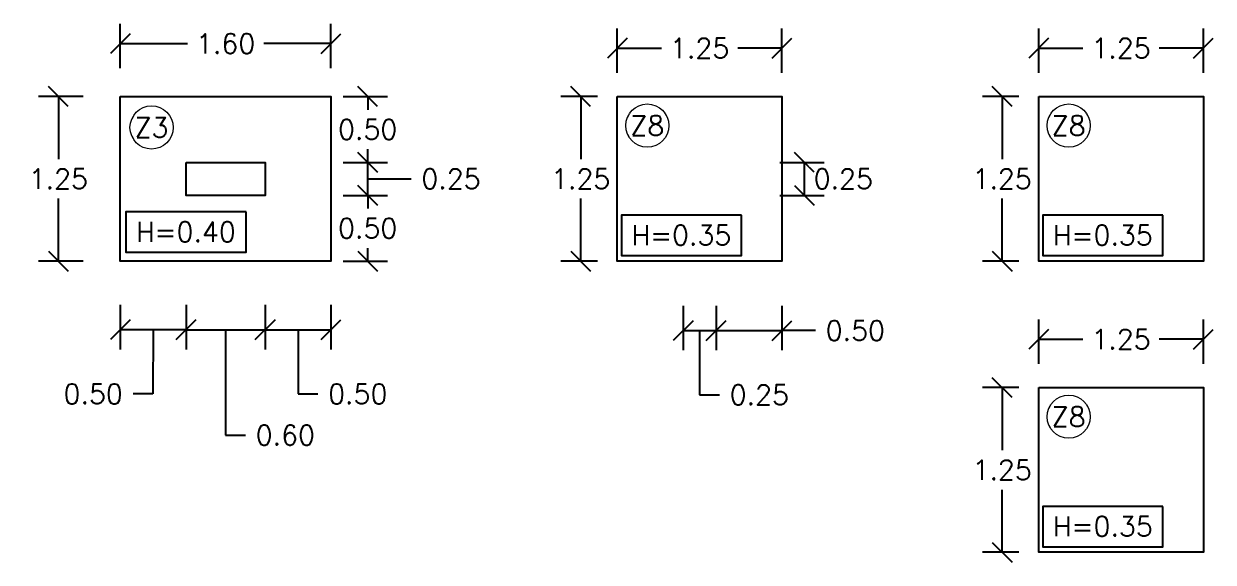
# Model space of a CAD drawing. Header units: metres. Extents: x -25 to 234, y -25 to 53.
# Drawn here: x 103.92 to 112.95, y -10.79 to -6.7 of the extents above; entities that cross this region are included whole.
import ezdxf

# ---------------------------------------------------------------- set-up
doc = ezdxf.new("R2010")
doc.units = ezdxf.units.M
doc.header["$LTSCALE"] = 0.1
doc.header["$MEASUREMENT"] = 0
doc.header["$PDMODE"] = 66
doc.linetypes.add('CONTINUA', pattern=[0])
doc.layers.add('0-S-GRID-IDEN', color=1, linetype='Continuous', lineweight=9)
for name, color, linetype in [('001-DIMTEXTO', 4, 'Continuous'), ('DIMENSIONES', 7, 'Continuous'), ('DIMTEXTO', 4, 'Continuous'), ('ZAPATAS', 6, 'Continuous')]:
    doc.layers.add(name, color=color, linetype=linetype)
doc.styles.add('SMPLEX', font='simplex.shx')
doc.dimstyles.new('DIM-75', dxfattribs={"dimscale": 0.75, "dimtxt": 0.2, "dimasz": 0.2, "dimexe": 0.2, "dimexo": 0.2, "dimgap": 0.1, "dimtad": 0, "dimtih": 1, "dimtoh": 1, "dimzin": 0, "dimdsep": 46, "dimtxsty": 'SMPLEX', "dimblk1": 'OBLIQUE', "dimblk2": 'OBLIQUE', "dimsah": 1, "dimcen": 0.2, "dimclrd": 4, "dimclre": 4, "dimclrt": 4, "dimadec": 0, "dimazin": 0, "dimtfac": 1, "dimtmove": 1, "dimatfit": 3, "dimldrblk": 'OPEN30', "dimfxl": 0.25, "dimfxlon": 1, "dimtfill": 1, "dimtolj": 1, "dimtzin": 0, "dimarcsym": 0})

# ---------------------------------------------------------------- blocks, each defined once
blk = doc.blocks.new('_Oblique')
at = {"color": 0, "linetype": 'ByBlock', "lineweight": -2}
blk.add_line((-0.5, -0.5), (0.5, 0.5), dxfattribs=at)
blk = doc.blocks.new('*D501')
at = {"layer": 'Defpoints', "color": 0, "linetype": 'CONTINUA', "transparency": 16777216}
for p in [(106.2497, -6.8539), (104.6497, -8.5059), (106.2497, -8.5059)]:
    blk.add_point(p, dxfattribs=at)
at = {"layer": 'DIMENSIONES', "color": 4, "linetype": 'CONTINUA', "lineweight": -2, "transparency": 16777216}
for p, q in [((104.6497, -7.0414), (104.6497, -6.7039)), ((106.2497, -7.0414), (106.2497, -6.7039)), ((104.6497, -6.8539), (105.1604, -6.8539)), ((106.2497, -6.8539), (105.739, -6.8539))]:
    blk.add_line(p, q, dxfattribs=at)
at = {"layer": 'DIMENSIONES', "color": 4, "linetype": 'CONTINUA', "lineweight": -2, "transparency": 16777216, "xscale": 0.15, "yscale": 0.15, "zscale": 0.15, "rotation": 180}
blk.add_blockref('_Oblique', (104.6497, -6.8539), dxfattribs=at)
at = {"layer": 'DIMENSIONES', "color": 4, "linetype": 'CONTINUA', "lineweight": -2, "transparency": 16777216, "xscale": 0.15, "yscale": 0.15, "zscale": 0.15}
blk.add_blockref('_Oblique', (106.2497, -6.8539), dxfattribs=at)
at = {"layer": 'DIMENSIONES', "color": 4, "linetype": 'CONTINUA', "transparency": 16777216, "insert": (105.4497, -6.8539), "char_height": 0.15, "attachment_point": 5, "style": 'SMPLEX', "bg_fill": 3, "box_fill_scale": 1.25, "bg_fill_color": 256, "bg_fill_true_color": 13158600, "bg_fill_transparency": 0}
blk.add_mtext('\\A1;1.60', dxfattribs=at)
blk = doc.blocks.new('_Open30')
at = {"layer": 'DIMTEXTO', "color": 0, "lineweight": -2}
for p, q in [((-1, 0.268), (0, 0)), ((0, 0), (-1, -0.268)), ((0, 0), (-1, 0))]:
    blk.add_line(p, q, dxfattribs=at)
blk = doc.blocks.new('*D502')
at = {"layer": 'Defpoints', "color": 0, "linetype": 'CONTINUA', "transparency": 16777216}
for p in [(104.1796, -7.2559), (104.6497, -7.2559), (104.6497, -8.5059)]:
    blk.add_point(p, dxfattribs=at)
at = {"layer": 'DIMENSIONES', "color": 4, "linetype": 'CONTINUA', "lineweight": -2, "transparency": 16777216}
for p, q in [((104.3671, -7.2559), (104.0296, -7.2559)), ((104.1796, -7.2559), (104.1796, -7.7309)), ((104.1796, -8.5059), (104.1796, -8.0309)), ((104.3671, -8.5059), (104.0296, -8.5059))]:
    blk.add_line(p, q, dxfattribs=at)
at = {"layer": 'DIMENSIONES', "color": 4, "linetype": 'CONTINUA', "lineweight": -2, "transparency": 16777216, "xscale": 0.15, "yscale": 0.15, "zscale": 0.15}
for p, rotation in [((104.1796, -7.2559), 90), ((104.1796, -8.5059), 270)]:
    blk.add_blockref('_Oblique', p, dxfattribs=dict(at, rotation=rotation))
at = {"layer": 'DIMENSIONES', "color": 4, "linetype": 'CONTINUA', "transparency": 16777216, "insert": (104.1796, -7.8809), "char_height": 0.15, "attachment_point": 5, "style": 'SMPLEX', "bg_fill": 3, "box_fill_scale": 1.25, "bg_fill_color": 256, "bg_fill_true_color": 13158600, "bg_fill_transparency": 0}
blk.add_mtext('\\A1;1.25', dxfattribs=at)
blk = doc.blocks.new('*D573')
at = {"layer": 'Defpoints', "color": 0, "linetype": 'CONTINUA', "transparency": 16777216}
for p in [(105.1497, -8.0059), (105.7497, -8.0059), (105.7497, -9.0256)]:
    blk.add_point(p, dxfattribs=at)
at = {"layer": 'DIMENSIONES', "color": 4, "linetype": 'CONTINUA', "lineweight": -2, "transparency": 16777216}
for p, q in [((105.1497, -8.8381), (105.1497, -9.1756)), ((105.7497, -8.8381), (105.7497, -9.1756)), ((105.1497, -9.0256), (105.7497, -9.0256)), ((105.4497, -9.0256), (105.4497, -9.8262)), ((105.4497, -9.8262), (105.5997, -9.8262))]:
    blk.add_line(p, q, dxfattribs=at)
at = {"layer": 'DIMENSIONES', "color": 4, "linetype": 'CONTINUA', "lineweight": -2, "transparency": 16777216, "xscale": 0.15, "yscale": 0.15, "zscale": 0.15, "rotation": 180}
blk.add_blockref('_Oblique', (105.1497, -9.0256), dxfattribs=at)
at = {"layer": 'DIMENSIONES', "color": 4, "linetype": 'CONTINUA', "lineweight": -2, "transparency": 16777216, "xscale": 0.15, "yscale": 0.15, "zscale": 0.15}
blk.add_blockref('_Oblique', (105.7497, -9.0256), dxfattribs=at)
at = {"layer": 'DIMENSIONES', "color": 4, "linetype": 'CONTINUA', "transparency": 16777216, "insert": (105.9033, -9.8262), "char_height": 0.15, "attachment_point": 5, "style": 'SMPLEX', "bg_fill": 3, "box_fill_scale": 1.25, "bg_fill_color": 256, "bg_fill_true_color": 13158600, "bg_fill_transparency": 0}
blk.add_mtext('\\A1;0.60', dxfattribs=at)
blk = doc.blocks.new('*D582')
at = {"layer": 'Defpoints', "color": 0, "linetype": 'CONTINUA', "transparency": 16777216}
for p in [(112.8741, -9.0983), (111.6241, -9.4656), (112.8741, -9.4656)]:
    blk.add_point(p, dxfattribs=at)
at = {"layer": 'DIMENSIONES', "color": 4, "linetype": 'CONTINUA', "lineweight": -2, "transparency": 16777216}
for p, q in [((111.6241, -9.2858), (111.6241, -8.9483)), ((112.8741, -9.2858), (112.8741, -8.9483)), ((111.6241, -9.0983), (111.9598, -9.0983)), ((112.8741, -9.0983), (112.5384, -9.0983))]:
    blk.add_line(p, q, dxfattribs=at)
at = {"layer": 'DIMENSIONES', "color": 4, "linetype": 'CONTINUA', "lineweight": -2, "transparency": 16777216, "xscale": 0.15, "yscale": 0.15, "zscale": 0.15, "rotation": 180}
blk.add_blockref('_Oblique', (111.6241, -9.0983), dxfattribs=at)
at = {"layer": 'DIMENSIONES', "color": 4, "linetype": 'CONTINUA', "lineweight": -2, "transparency": 16777216, "xscale": 0.15, "yscale": 0.15, "zscale": 0.15}
blk.add_blockref('_Oblique', (112.8741, -9.0983), dxfattribs=at)
at = {"layer": 'DIMENSIONES', "color": 4, "linetype": 'CONTINUA', "transparency": 16777216, "insert": (112.2491, -9.0983), "char_height": 0.15, "attachment_point": 5, "style": 'SMPLEX', "bg_fill": 3, "box_fill_scale": 1.25, "bg_fill_color": 256, "bg_fill_true_color": 13158600, "bg_fill_transparency": 0}
blk.add_mtext('\\A1;1.25', dxfattribs=at)
blk = doc.blocks.new('*D583')
at = {"layer": 'Defpoints', "color": 0, "linetype": 'CONTINUA', "transparency": 16777216}
for p in [(111.3463, -9.4656), (111.6241, -9.4656), (111.6241, -10.7156)]:
    blk.add_point(p, dxfattribs=at)
at = {"layer": 'DIMENSIONES', "color": 4, "linetype": 'CONTINUA', "lineweight": -2, "transparency": 16777216}
for p, q in [((111.4741, -9.4656), (111.1963, -9.4656)), ((111.3463, -9.4656), (111.3463, -9.9406)), ((111.3463, -10.7156), (111.3463, -10.2406)), ((111.4741, -10.7156), (111.1963, -10.7156))]:
    blk.add_line(p, q, dxfattribs=at)
at = {"layer": 'DIMENSIONES', "color": 4, "linetype": 'CONTINUA', "lineweight": -2, "transparency": 16777216, "xscale": 0.15, "yscale": 0.15, "zscale": 0.15}
for p, rotation in [((111.3463, -9.4656), 90), ((111.3463, -10.7156), 270)]:
    blk.add_blockref('_Oblique', p, dxfattribs=dict(at, rotation=rotation))
at = {"layer": 'DIMENSIONES', "color": 4, "linetype": 'CONTINUA', "transparency": 16777216, "insert": (111.3463, -10.0906), "char_height": 0.15, "attachment_point": 5, "style": 'SMPLEX', "bg_fill": 3, "box_fill_scale": 1.25, "bg_fill_color": 256, "bg_fill_true_color": 13158600, "bg_fill_transparency": 0}
blk.add_mtext('\\A1;1.25', dxfattribs=at)
blk = doc.blocks.new('*D584')
at = {"layer": 'Defpoints', "color": 0, "linetype": 'CONTINUA', "transparency": 16777216}
for p in [(112.8741, -6.8886), (111.6241, -7.2559), (112.8741, -7.2559)]:
    blk.add_point(p, dxfattribs=at)
at = {"layer": 'DIMENSIONES', "color": 4, "linetype": 'CONTINUA', "lineweight": -2, "transparency": 16777216}
for p, q in [((111.6241, -7.0761), (111.6241, -6.7386)), ((112.8741, -7.0761), (112.8741, -6.7386)), ((111.6241, -6.8886), (111.9598, -6.8886)), ((112.8741, -6.8886), (112.5384, -6.8886))]:
    blk.add_line(p, q, dxfattribs=at)
at = {"layer": 'DIMENSIONES', "color": 4, "linetype": 'CONTINUA', "lineweight": -2, "transparency": 16777216, "xscale": 0.15, "yscale": 0.15, "zscale": 0.15, "rotation": 180}
blk.add_blockref('_Oblique', (111.6241, -6.8886), dxfattribs=at)
at = {"layer": 'DIMENSIONES', "color": 4, "linetype": 'CONTINUA', "lineweight": -2, "transparency": 16777216, "xscale": 0.15, "yscale": 0.15, "zscale": 0.15}
blk.add_blockref('_Oblique', (112.8741, -6.8886), dxfattribs=at)
at = {"layer": 'DIMENSIONES', "color": 4, "linetype": 'CONTINUA', "transparency": 16777216, "insert": (112.2491, -6.8886), "char_height": 0.15, "attachment_point": 5, "style": 'SMPLEX', "bg_fill": 3, "box_fill_scale": 1.25, "bg_fill_color": 256, "bg_fill_true_color": 13158600, "bg_fill_transparency": 0}
blk.add_mtext('\\A1;1.25', dxfattribs=at)
blk = doc.blocks.new('*D585')
at = {"layer": 'Defpoints', "color": 0, "linetype": 'CONTINUA', "transparency": 16777216}
for p in [(111.3463, -7.2559), (111.6241, -7.2559), (111.6241, -8.5059)]:
    blk.add_point(p, dxfattribs=at)
at = {"layer": 'DIMENSIONES', "color": 4, "linetype": 'CONTINUA', "lineweight": -2, "transparency": 16777216}
for p, q in [((111.4741, -7.2559), (111.1963, -7.2559)), ((111.3463, -7.2559), (111.3463, -7.7309)), ((111.3463, -8.5059), (111.3463, -8.0309)), ((111.4741, -8.5059), (111.1963, -8.5059))]:
    blk.add_line(p, q, dxfattribs=at)
at = {"layer": 'DIMENSIONES', "color": 4, "linetype": 'CONTINUA', "lineweight": -2, "transparency": 16777216, "xscale": 0.15, "yscale": 0.15, "zscale": 0.15}
for p, rotation in [((111.3463, -7.2559), 90), ((111.3463, -8.5059), 270)]:
    blk.add_blockref('_Oblique', p, dxfattribs=dict(at, rotation=rotation))
at = {"layer": 'DIMENSIONES', "color": 4, "linetype": 'CONTINUA', "transparency": 16777216, "insert": (111.3463, -7.8809), "char_height": 0.15, "attachment_point": 5, "style": 'SMPLEX', "bg_fill": 3, "box_fill_scale": 1.25, "bg_fill_color": 256, "bg_fill_true_color": 13158600, "bg_fill_transparency": 0}
blk.add_mtext('\\A1;1.25', dxfattribs=at)
blk = doc.blocks.new('*D586')
at = {"layer": 'Defpoints', "color": 0, "linetype": 'CONTINUA', "transparency": 16777216}
for p in [(109.6741, -6.8886), (108.4241, -7.2559), (109.6741, -7.2559)]:
    blk.add_point(p, dxfattribs=at)
at = {"layer": 'DIMENSIONES', "color": 4, "linetype": 'CONTINUA', "lineweight": -2, "transparency": 16777216}
for p, q in [((108.4241, -7.0761), (108.4241, -6.7386)), ((109.6741, -7.0761), (109.6741, -6.7386)), ((108.4241, -6.8886), (108.7598, -6.8886)), ((109.6741, -6.8886), (109.3384, -6.8886))]:
    blk.add_line(p, q, dxfattribs=at)
at = {"layer": 'DIMENSIONES', "color": 4, "linetype": 'CONTINUA', "lineweight": -2, "transparency": 16777216, "xscale": 0.15, "yscale": 0.15, "zscale": 0.15, "rotation": 180}
blk.add_blockref('_Oblique', (108.4241, -6.8886), dxfattribs=at)
at = {"layer": 'DIMENSIONES', "color": 4, "linetype": 'CONTINUA', "lineweight": -2, "transparency": 16777216, "xscale": 0.15, "yscale": 0.15, "zscale": 0.15}
blk.add_blockref('_Oblique', (109.6741, -6.8886), dxfattribs=at)
at = {"layer": 'DIMENSIONES', "color": 4, "linetype": 'CONTINUA', "transparency": 16777216, "insert": (109.0491, -6.8886), "char_height": 0.15, "attachment_point": 5, "style": 'SMPLEX', "bg_fill": 3, "box_fill_scale": 1.25, "bg_fill_color": 256, "bg_fill_true_color": 13158600, "bg_fill_transparency": 0}
blk.add_mtext('\\A1;1.25', dxfattribs=at)
blk = doc.blocks.new('*D587')
at = {"layer": 'Defpoints', "color": 0, "linetype": 'CONTINUA', "transparency": 16777216}
for p in [(108.1463, -7.2559), (108.4241, -7.2559), (108.4241, -8.5059)]:
    blk.add_point(p, dxfattribs=at)
at = {"layer": 'DIMENSIONES', "color": 4, "linetype": 'CONTINUA', "lineweight": -2, "transparency": 16777216}
for p, q in [((108.2741, -7.2559), (107.9963, -7.2559)), ((108.1463, -7.2559), (108.1463, -7.7309)), ((108.1463, -8.5059), (108.1463, -8.0309)), ((108.2741, -8.5059), (107.9963, -8.5059))]:
    blk.add_line(p, q, dxfattribs=at)
at = {"layer": 'DIMENSIONES', "color": 4, "linetype": 'CONTINUA', "lineweight": -2, "transparency": 16777216, "xscale": 0.15, "yscale": 0.15, "zscale": 0.15}
for p, rotation in [((108.1463, -7.2559), 90), ((108.1463, -8.5059), 270)]:
    blk.add_blockref('_Oblique', p, dxfattribs=dict(at, rotation=rotation))
at = {"layer": 'DIMENSIONES', "color": 4, "linetype": 'CONTINUA', "transparency": 16777216, "insert": (108.1463, -7.8809), "char_height": 0.15, "attachment_point": 5, "style": 'SMPLEX', "bg_fill": 3, "box_fill_scale": 1.25, "bg_fill_color": 256, "bg_fill_true_color": 13158600, "bg_fill_transparency": 0}
blk.add_mtext('\\A1;1.25', dxfattribs=at)
blk = doc.blocks.new('*D653')
at = {"layer": 'Defpoints', "color": 0, "linetype": 'CONTINUA', "transparency": 16777216}
for p in [(105.7497, -7.7559), (106.5288, -7.7559), (105.7497, -8.0059)]:
    blk.add_point(p, dxfattribs=at)
at = {"layer": 'DIMENSIONES', "color": 4, "linetype": 'CONTINUA', "lineweight": -2, "transparency": 16777216}
for p, q in [((106.3413, -7.7559), (106.6788, -7.7559)), ((106.5288, -8.0059), (106.5288, -7.7559)), ((106.5288, -7.8809), (106.7078, -7.8809)), ((106.7078, -7.8809), (106.8578, -7.8809)), ((106.3413, -8.0059), (106.6788, -8.0059))]:
    blk.add_line(p, q, dxfattribs=at)
at = {"layer": 'DIMENSIONES', "color": 4, "linetype": 'CONTINUA', "lineweight": -2, "transparency": 16777216, "xscale": 0.15, "yscale": 0.15, "zscale": 0.15}
for p, rotation in [((106.5288, -7.7559), 90), ((106.5288, -8.0059), 270)]:
    blk.add_blockref('_Oblique', p, dxfattribs=dict(at, rotation=rotation))
at = {"layer": 'DIMENSIONES', "color": 4, "linetype": 'CONTINUA', "transparency": 16777216, "insert": (107.1614, -7.8809), "char_height": 0.15, "attachment_point": 5, "style": 'SMPLEX', "bg_fill": 3, "box_fill_scale": 1.25, "bg_fill_color": 256, "bg_fill_true_color": 13158600, "bg_fill_transparency": 0}
blk.add_mtext('\\A1;0.25', dxfattribs=at)
blk = doc.blocks.new('*D654')
at = {"layer": 'Defpoints', "color": 0, "linetype": 'CONTINUA', "transparency": 16777216}
for p in [(105.7497, -7.2559), (106.5288, -7.2559), (105.7497, -7.7559)]:
    blk.add_point(p, dxfattribs=at)
at = {"layer": 'DIMENSIONES', "color": 4, "linetype": 'CONTINUA', "lineweight": -2, "transparency": 16777216}
for p, q in [((106.3413, -7.2559), (106.6788, -7.2559)), ((106.5288, -7.2559), (106.5288, -7.3559)), ((106.5288, -7.7559), (106.5288, -7.6559)), ((106.3413, -7.7559), (106.6788, -7.7559))]:
    blk.add_line(p, q, dxfattribs=at)
at = {"layer": 'DIMENSIONES', "color": 4, "linetype": 'CONTINUA', "lineweight": -2, "transparency": 16777216, "xscale": 0.15, "yscale": 0.15, "zscale": 0.15}
for p, rotation in [((106.5288, -7.2559), 90), ((106.5288, -7.7559), 270)]:
    blk.add_blockref('_Oblique', p, dxfattribs=dict(at, rotation=rotation))
at = {"layer": 'DIMENSIONES', "color": 4, "linetype": 'CONTINUA', "transparency": 16777216, "insert": (106.5288, -7.5059), "char_height": 0.15, "attachment_point": 5, "style": 'SMPLEX', "bg_fill": 3, "box_fill_scale": 1.25, "bg_fill_color": 256, "bg_fill_true_color": 13158600, "bg_fill_transparency": 0}
blk.add_mtext('\\A1;0.50', dxfattribs=at)
blk = doc.blocks.new('*D655')
at = {"layer": 'Defpoints', "color": 0, "linetype": 'CONTINUA', "transparency": 16777216}
for p in [(105.7497, -8.0059), (105.7497, -8.5059), (106.5288, -8.5059)]:
    blk.add_point(p, dxfattribs=at)
at = {"layer": 'DIMENSIONES', "color": 4, "linetype": 'CONTINUA', "lineweight": -2, "transparency": 16777216}
for p, q in [((106.3413, -8.0059), (106.6788, -8.0059)), ((106.5288, -8.0059), (106.5288, -8.1059)), ((106.5288, -8.5059), (106.5288, -8.4059)), ((106.3413, -8.5059), (106.6788, -8.5059))]:
    blk.add_line(p, q, dxfattribs=at)
at = {"layer": 'DIMENSIONES', "color": 4, "linetype": 'CONTINUA', "lineweight": -2, "transparency": 16777216, "xscale": 0.15, "yscale": 0.15, "zscale": 0.15}
for p, rotation in [((106.5288, -8.0059), 90), ((106.5288, -8.5059), 270)]:
    blk.add_blockref('_Oblique', p, dxfattribs=dict(at, rotation=rotation))
at = {"layer": 'DIMENSIONES', "color": 4, "linetype": 'CONTINUA', "transparency": 16777216, "insert": (106.5288, -8.2559), "char_height": 0.15, "attachment_point": 5, "style": 'SMPLEX', "bg_fill": 3, "box_fill_scale": 1.25, "bg_fill_color": 256, "bg_fill_true_color": 13158600, "bg_fill_transparency": 0}
blk.add_mtext('\\A1;0.50', dxfattribs=at)
blk = doc.blocks.new('*D656')
at = {"layer": 'Defpoints', "color": 0, "linetype": 'CONTINUA', "transparency": 16777216}
for p in [(105.7497, -8.0059), (106.2497, -7.9839), (106.2497, -9.0256)]:
    blk.add_point(p, dxfattribs=at)
at = {"layer": 'DIMENSIONES', "color": 4, "linetype": 'CONTINUA', "lineweight": -2, "transparency": 16777216}
for p, q in [((105.7497, -8.8381), (105.7497, -9.1756)), ((106.2497, -8.8381), (106.2497, -9.1756)), ((105.7497, -9.0256), (106.2497, -9.0256)), ((105.9997, -9.0256), (105.9997, -9.5131)), ((105.9997, -9.5131), (106.1497, -9.5131))]:
    blk.add_line(p, q, dxfattribs=at)
at = {"layer": 'DIMENSIONES', "color": 4, "linetype": 'CONTINUA', "lineweight": -2, "transparency": 16777216, "xscale": 0.15, "yscale": 0.15, "zscale": 0.15, "rotation": 180}
blk.add_blockref('_Oblique', (105.7497, -9.0256), dxfattribs=at)
at = {"layer": 'DIMENSIONES', "color": 4, "linetype": 'CONTINUA', "lineweight": -2, "transparency": 16777216, "xscale": 0.15, "yscale": 0.15, "zscale": 0.15}
blk.add_blockref('_Oblique', (106.2497, -9.0256), dxfattribs=at)
at = {"layer": 'DIMENSIONES', "color": 4, "linetype": 'CONTINUA', "transparency": 16777216, "insert": (106.4533, -9.5131), "char_height": 0.15, "attachment_point": 5, "style": 'SMPLEX', "bg_fill": 3, "box_fill_scale": 1.25, "bg_fill_color": 256, "bg_fill_true_color": 13158600, "bg_fill_transparency": 0}
blk.add_mtext('\\A1;0.50', dxfattribs=at)
blk = doc.blocks.new('*D657')
at = {"layer": 'Defpoints', "color": 0, "linetype": 'CONTINUA', "transparency": 16777216}
for p in [(104.6497, -8.0059), (105.1497, -8.0059), (104.6497, -9.0256)]:
    blk.add_point(p, dxfattribs=at)
at = {"layer": 'DIMENSIONES', "color": 4, "linetype": 'CONTINUA', "lineweight": -2, "transparency": 16777216}
for p, q in [((104.6497, -8.8381), (104.6497, -9.1756)), ((105.1497, -8.8381), (105.1497, -9.1756)), ((105.1497, -9.0256), (104.6497, -9.0256)), ((104.8997, -9.0256), (104.8977, -9.5131)), ((104.8977, -9.5131), (104.7477, -9.5131))]:
    blk.add_line(p, q, dxfattribs=at)
at = {"layer": 'DIMENSIONES', "color": 4, "linetype": 'CONTINUA', "lineweight": -2, "transparency": 16777216, "xscale": 0.15, "yscale": 0.15, "zscale": 0.15, "rotation": 180}
blk.add_blockref('_Oblique', (104.6497, -9.0256), dxfattribs=at)
at = {"layer": 'DIMENSIONES', "color": 4, "linetype": 'CONTINUA', "lineweight": -2, "transparency": 16777216, "xscale": 0.15, "yscale": 0.15, "zscale": 0.15}
blk.add_blockref('_Oblique', (105.1497, -9.0256), dxfattribs=at)
at = {"layer": 'DIMENSIONES', "color": 4, "linetype": 'CONTINUA', "transparency": 16777216, "insert": (104.4441, -9.5131), "char_height": 0.15, "attachment_point": 5, "style": 'SMPLEX', "bg_fill": 3, "box_fill_scale": 1.25, "bg_fill_color": 256, "bg_fill_true_color": 13158600, "bg_fill_transparency": 0}
blk.add_mtext('\\A1;0.50', dxfattribs=at)
blk = doc.blocks.new('*D680')
at = {"layer": 'Defpoints', "color": 0, "linetype": 'CONTINUA', "transparency": 16777216}
for p in [(109.1741, -7.7559), (109.1741, -8.0059)]:
    blk.add_point(p, dxfattribs=at)
at = {"layer": 'DIMENSIONES', "color": 4, "linetype": 'CONTINUA', "lineweight": -2, "transparency": 16777216}
for p, q in [((109.6572, -7.7559), (109.9947, -7.7559)), ((109.8447, -8.0059), (109.8447, -7.7559)), ((109.6572, -8.0059), (109.9947, -8.0059))]:
    blk.add_line(p, q, dxfattribs=at)
at = {"layer": 'DIMENSIONES', "color": 4, "linetype": 'CONTINUA', "transparency": 16777216, "insert": (110.1403, -7.8809), "char_height": 0.15, "attachment_point": 5, "style": 'SMPLEX', "bg_fill": 3, "box_fill_scale": 1.25, "bg_fill_color": 256, "bg_fill_true_color": 13158600, "bg_fill_transparency": 0}
blk.add_mtext('\\A1;0.25', dxfattribs=at)
at = {"layer": 'Defpoints', "color": 0, "linetype": 'CONTINUA', "transparency": 16777216}
blk.add_point((109.8447, -7.7559), dxfattribs=at)
at = {"layer": 'DIMENSIONES', "color": 4, "linetype": 'CONTINUA', "lineweight": -2, "transparency": 16777216, "xscale": 0.15, "yscale": 0.15, "zscale": 0.15}
for p, rotation in [((109.8447, -7.7559), 90), ((109.8447, -8.0059), 270)]:
    blk.add_blockref('_Oblique', p, dxfattribs=dict(at, rotation=rotation))
blk = doc.blocks.new('*D681')
at = {"layer": 'Defpoints', "color": 0, "linetype": 'CONTINUA', "transparency": 16777216}
for p in [(108.9241, -8.0059), (109.1741, -8.0059), (109.1741, -9.0324)]:
    blk.add_point(p, dxfattribs=at)
at = {"layer": 'DIMENSIONES', "color": 4, "linetype": 'CONTINUA', "lineweight": -2, "transparency": 16777216}
for p, q in [((108.9241, -8.8449), (108.9241, -9.1824)), ((109.1741, -8.8449), (109.1741, -9.1824)), ((108.9241, -9.0324), (109.1741, -9.0324)), ((109.0491, -9.0324), (109.0491, -9.5199)), ((109.0491, -9.5199), (109.1991, -9.5199))]:
    blk.add_line(p, q, dxfattribs=at)
at = {"layer": 'DIMENSIONES', "color": 4, "linetype": 'CONTINUA', "lineweight": -2, "transparency": 16777216, "xscale": 0.15, "yscale": 0.15, "zscale": 0.15, "rotation": 180}
blk.add_blockref('_Oblique', (108.9241, -9.0324), dxfattribs=at)
at = {"layer": 'DIMENSIONES', "color": 4, "linetype": 'CONTINUA', "lineweight": -2, "transparency": 16777216, "xscale": 0.15, "yscale": 0.15, "zscale": 0.15}
blk.add_blockref('_Oblique', (109.1741, -9.0324), dxfattribs=at)
at = {"layer": 'DIMENSIONES', "color": 4, "linetype": 'CONTINUA', "transparency": 16777216, "insert": (109.5027, -9.5199), "char_height": 0.15, "attachment_point": 5, "style": 'SMPLEX', "bg_fill": 3, "box_fill_scale": 1.25, "bg_fill_color": 256, "bg_fill_true_color": 13158600, "bg_fill_transparency": 0}
blk.add_mtext('\\A1;0.25', dxfattribs=at)
blk = doc.blocks.new('*D682')
at = {"layer": 'Defpoints', "color": 0, "linetype": 'CONTINUA', "transparency": 16777216}
for p in [(109.1741, -8.0059), (109.6741, -8.0059), (109.6741, -9.0324)]:
    blk.add_point(p, dxfattribs=at)
at = {"layer": 'DIMENSIONES', "color": 4, "linetype": 'CONTINUA', "lineweight": -2, "transparency": 16777216}
for p, q in [((109.1741, -8.8449), (109.1741, -9.1824)), ((109.6741, -8.8449), (109.6741, -9.1824)), ((109.1741, -9.0324), (109.6741, -9.0324)), ((109.9285, -9.0324), (109.6741, -9.0324))]:
    blk.add_line(p, q, dxfattribs=at)
at = {"layer": 'DIMENSIONES', "color": 4, "linetype": 'CONTINUA', "lineweight": -2, "transparency": 16777216, "xscale": 0.15, "yscale": 0.15, "zscale": 0.15, "rotation": 180}
blk.add_blockref('_Oblique', (109.1741, -9.0324), dxfattribs=at)
at = {"layer": 'DIMENSIONES', "color": 4, "linetype": 'CONTINUA', "lineweight": -2, "transparency": 16777216, "xscale": 0.15, "yscale": 0.15, "zscale": 0.15}
blk.add_blockref('_Oblique', (109.6741, -9.0324), dxfattribs=at)
at = {"layer": 'DIMENSIONES', "color": 4, "linetype": 'CONTINUA', "transparency": 16777216, "insert": (110.2321, -9.0324), "char_height": 0.15, "attachment_point": 5, "style": 'SMPLEX', "bg_fill": 3, "box_fill_scale": 1.25, "bg_fill_color": 256, "bg_fill_true_color": 13158600, "bg_fill_transparency": 0}
blk.add_mtext('\\A1;0.50', dxfattribs=at)

msp = doc.modelspace()

# ---------------------------------------------------------------- linework, layer by layer
at = {"layer": '001-DIMTEXTO', "linetype": 'CONTINUA'}
msp.add_lwpolyline([(105.1497, -7.7559), (105.7497, -7.7559), (105.7497, -8.0059), (105.1497, -8.0059)], close=True, dxfattribs=at)
at = {"layer": 'ZAPATAS', "lineweight": 25}
for points in [[(104.6497, -7.2559), (106.2497, -7.2559), (106.2497, -8.5059), (104.6497, -8.5059)], [(108.4241, -7.2559), (109.6741, -7.2559), (109.6741, -8.5059), (108.4241, -8.5059)], [(111.6241, -7.2559), (112.8741, -7.2559), (112.8741, -8.5059), (111.6241, -8.5059)], [(111.6241, -9.4656), (112.8741, -9.4656), (112.8741, -10.7156), (111.6241, -10.7156)]]:
    msp.add_lwpolyline(points, close=True, dxfattribs=at)

# ---------------------------------------------------------------- next in the draw order: texts
at = {"layer": 'DIMTEXTO', "color": 4, "char_height": 0.15, "attachment_point": 5, "rotation": 0, "style": 'SMPLEX', "bg_fill": 3, "box_fill_scale": 1.1, "bg_fill_color": 256, "bg_fill_true_color": 13158600, "bg_fill_transparency": 0}
for insert in [(108.6517, -7.4766), (111.8517, -7.4766), (111.8517, -9.6863)]:
    msp.add_mtext('\\A1;Z8', dxfattribs=dict(at, insert=insert))

# ---------------------------------------------------------------- next in the draw order: dimensions: what is measured, and where the dimension line sits
at = {"layer": 'DIMENSIONES', "linetype": 'CONTINUA'}
for base, p1, p2, picture, middle in [((106.2497, -6.8539), (104.6497, -8.5059), (106.2497, -8.5059), '*D501', (105.4497, -6.8539)), ((109.6741, -6.8886), (108.4241, -7.2559), (109.6741, -7.2559), '*D586', (109.0491, -6.8886)), ((112.8741, -6.8886), (111.6241, -7.2559), (112.8741, -7.2559), '*D584', (112.2491, -6.8886)), ((112.8741, -9.0983), (111.6241, -9.4656), (112.8741, -9.4656), '*D582', (112.2491, -9.0983))]:
    dim = msp.add_linear_dim(base=base, p1=p1, p2=p2, dimstyle='DIM-75', dxfattribs=at)
    dim.commit()
    dim.dimension.update_dxf_attribs({"geometry": picture, "text_midpoint": middle})
dim = msp.add_linear_dim(base=(109.8447, -7.7559), p1=(109.1741, -8.0059), p2=(109.1741, -7.7559), angle=90, dimstyle='DIM-75', dxfattribs=at)
dim.commit()
dim.dimension.update_dxf_attribs({"geometry": '*D680', "text_midpoint": (110.1403, -7.8809), "dimtype": 160})

# ---------------------------------------------------------------- next in the draw order: linework, layer by layer
at = {"layer": '0-S-GRID-IDEN'}
for centre in [(108.6517, -7.4766), (111.8517, -7.4766), (111.8517, -9.6863)]:
    msp.add_circle(centre, 0.164, dxfattribs=at)

# ---------------------------------------------------------------- next in the draw order: texts
at = {"layer": 'DIMTEXTO', "color": 4, "insert": (104.8875, -7.4909), "char_height": 0.15, "attachment_point": 5, "rotation": 0, "style": 'SMPLEX', "bg_fill": 3, "box_fill_scale": 1.1, "bg_fill_color": 256, "bg_fill_true_color": 13158600, "bg_fill_transparency": 0}
msp.add_mtext('\\A1;Z3', dxfattribs=at)

# ---------------------------------------------------------------- next in the draw order: dimensions: what is measured, and where the dimension line sits
at = {"layer": 'DIMENSIONES', "linetype": 'CONTINUA'}
for base, p1, p2, picture, middle in [((104.1796, -7.2559), (104.6497, -8.5059), (104.6497, -7.2559), '*D502', (104.1796, -7.8809)), ((108.1463, -7.2559), (108.4241, -8.5059), (108.4241, -7.2559), '*D587', (108.1463, -7.8809)), ((111.3463, -7.2559), (111.6241, -8.5059), (111.6241, -7.2559), '*D585', (111.3463, -7.8809)), ((111.3463, -9.4656), (111.6241, -10.7156), (111.6241, -9.4656), '*D583', (111.3463, -10.0906))]:
    dim = msp.add_linear_dim(base=base, p1=p1, p2=p2, angle=90, dimstyle='DIM-75', dxfattribs=at)
    dim.commit()
    dim.dimension.update_dxf_attribs({"geometry": picture, "text_midpoint": middle})
dim = msp.add_linear_dim(base=(105.7497, -9.0256), p1=(105.1497, -8.0059), p2=(105.7497, -8.0059), dimstyle='DIM-75', dxfattribs=at)
dim.commit()
dim.dimension.update_dxf_attribs({"geometry": '*D573', "text_midpoint": (105.6747, -9.8262), "dimtype": 160})

# ---------------------------------------------------------------- next in the draw order: linework, layer by layer
at = {"layer": '0-S-GRID-IDEN'}
msp.add_circle((104.8875, -7.4909), 0.164, dxfattribs=at)
at = {"layer": 'DIMTEXTO', "color": 4}
for points in [[(109.3676, -8.1574), (108.4552, -8.1574), (108.4552, -8.463), (109.3676, -8.463)], [(112.5676, -8.1574), (111.6552, -8.1574), (111.6552, -8.463), (112.5676, -8.463)], [(112.5676, -10.3671), (111.6552, -10.3671), (111.6552, -10.6727), (112.5676, -10.6727)]]:
    msp.add_lwpolyline(points, close=True, dxfattribs=at)

# ---------------------------------------------------------------- next in the draw order: dimensions: what is measured, and where the dimension line sits
at = {"layer": 'DIMENSIONES', "linetype": 'CONTINUA'}
dim = msp.add_linear_dim(base=(106.5288, -7.7559), p1=(105.7497, -8.0059), p2=(105.7497, -7.7559), angle=90, dimstyle='DIM-75', dxfattribs=at)
dim.commit()
dim.dimension.update_dxf_attribs({"geometry": '*D653', "text_midpoint": (106.9328, -7.8809), "dimtype": 160})
dim = msp.add_linear_dim(base=(104.6497, -9.0256), p1=(105.1497, -8.0059), p2=(104.6497, -8.0059), dimstyle='DIM-75', dxfattribs=at)
dim.commit()
dim.dimension.update_dxf_attribs({"geometry": '*D657', "text_midpoint": (104.6727, -9.5131), "dimtype": 160})

# ---------------------------------------------------------------- next in the draw order: linework, layer by layer
at = {"layer": 'DIMTEXTO', "color": 4}
msp.add_lwpolyline([(105.6049, -8.1322), (104.6925, -8.1322), (104.6925, -8.4378), (105.6049, -8.4378)], close=True, dxfattribs=at)

# ---------------------------------------------------------------- next in the draw order: texts
at = {"layer": 'DIMTEXTO', "color": 4, "char_height": 0.15, "attachment_point": 5, "rotation": 0, "style": 'SMPLEX', "bg_fill": 3, "box_fill_scale": 1.1, "bg_fill_color": 256, "bg_fill_true_color": 13158600, "bg_fill_transparency": 0}
for insert in [(108.9108, -8.3084), (112.1108, -8.3084), (112.1108, -10.5181)]:
    msp.add_mtext('\\A1;H=0.35', dxfattribs=dict(at, insert=insert))

# ---------------------------------------------------------------- next in the draw order: dimensions: what is measured, and where the dimension line sits
at = {"layer": 'DIMENSIONES', "linetype": 'CONTINUA'}
for base, p1, p2, picture, middle in [((106.5288, -7.2559), (105.7497, -7.7559), (105.7497, -7.2559), '*D654', (106.5288, -7.5059)), ((106.5288, -8.5059), (105.7497, -8.0059), (105.7497, -8.5059), '*D655', (106.5288, -8.2559))]:
    dim = msp.add_linear_dim(base=base, p1=p1, p2=p2, angle=90, dimstyle='DIM-75', dxfattribs=at)
    dim.commit()
    dim.dimension.update_dxf_attribs({"geometry": picture, "text_midpoint": middle})

# ---------------------------------------------------------------- next in the draw order: texts
at = {"layer": 'DIMTEXTO', "color": 4, "insert": (105.1481, -8.2832), "char_height": 0.15, "attachment_point": 5, "rotation": 0, "style": 'SMPLEX', "bg_fill": 3, "box_fill_scale": 1.1, "bg_fill_color": 256, "bg_fill_true_color": 13158600, "bg_fill_transparency": 0}
msp.add_mtext('\\A1;H=0.40', dxfattribs=at)

# ---------------------------------------------------------------- next in the draw order: dimensions: what is measured, and where the dimension line sits
at = {"layer": 'DIMENSIONES', "linetype": 'CONTINUA'}
for base, p1, p2, picture, middle in [((106.2497, -9.0256), (105.7497, -8.0059), (106.2497, -7.9839), '*D656', (106.2247, -9.5131)), ((109.1741, -9.0324), (108.9241, -8.0059), (109.1741, -8.0059), '*D681', (109.2741, -9.5199))]:
    dim = msp.add_linear_dim(base=base, p1=p1, p2=p2, dimstyle='DIM-75', dxfattribs=at)
    dim.commit()
    dim.dimension.update_dxf_attribs({"geometry": picture, "text_midpoint": middle})

# ---------------------------------------------------------------- next in the draw order: dimensions: what is measured, and where the dimension line sits
dim = msp.add_linear_dim(base=(109.6741, -9.0324), p1=(109.1741, -8.0059), p2=(109.6741, -8.0059), dimstyle='DIM-75', dxfattribs=at)
dim.commit()
dim.dimension.update_dxf_attribs({"geometry": '*D682', "text_midpoint": (110.2321, -9.0681), "dimtype": 160})

doc.saveas('drawing.dxf')
